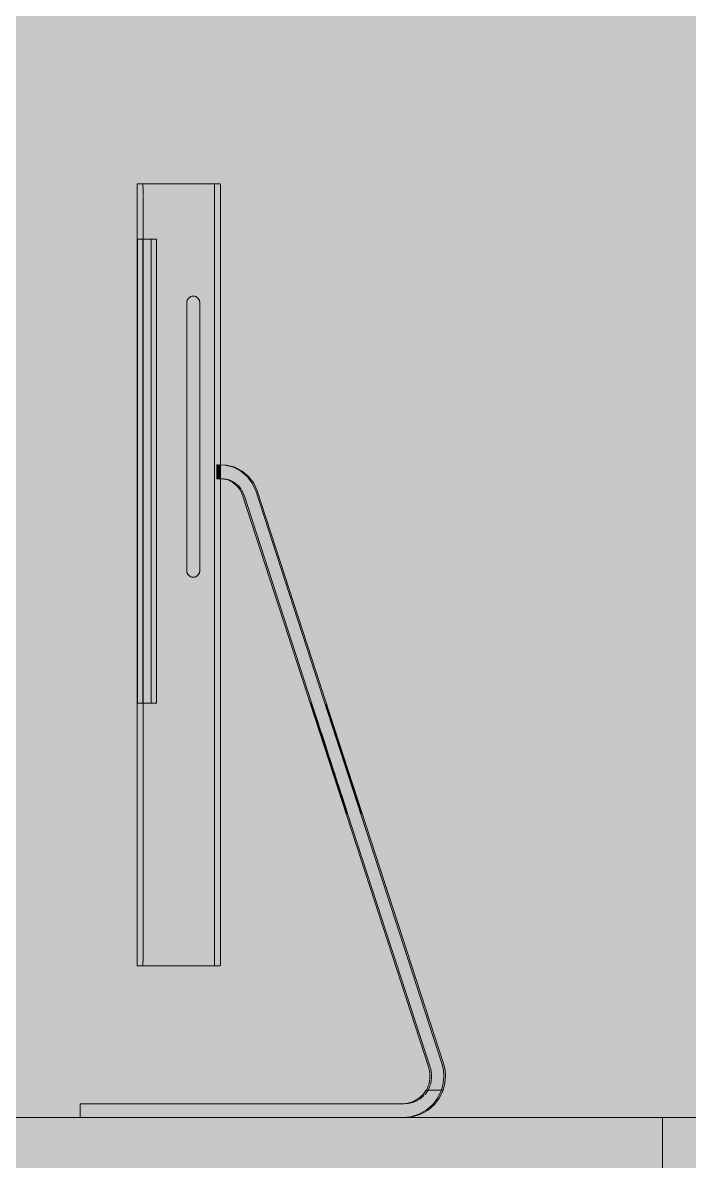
# Model space of a CAD drawing. Header units: millimetres. Extents: x 855 to 48623, y -2192 to 8255.
# Drawn here: x 22037 to 22343, y 4930 to 5453 of the extents above; entities that cross this region are included whole.
import ezdxf

# ---------------------------------------------------------------- set-up
doc = ezdxf.new("R2010")
doc.units = ezdxf.units.MM
doc.layers.add('A-WALL-PATT', color=7, linetype='Continuous', lineweight=9)
for name, color, linetype, lineweight, true_color, transparency in [('I-FURN-10', 7, 'Continuous', 9, 0xf9f9f9, 0.7), ('I-FURN-13', 7, 'Continuous', 9, 0x395f96, 0.7), ('I-FURN-5', 7, 'Continuous', 9, 0x7f7f7f, 0.7)]:
    doc.layers.add(name, color=color, linetype=linetype, lineweight=lineweight, true_color=true_color, transparency=transparency)
for name, color, linetype, lineweight, true_color in [('I-FURN-104', 7, 'Continuous', 9, 0xa3aebf), ('I-FURN-4', 7, 'Continuous', 9, 0xacacac), ('I-FURN-6', 7, 'Continuous', 9, 0xc0c0c0), ('I-FURN-7', 7, 'Continuous', 9, 0x9e9e9e), ('I-FURN-9', 7, 'Continuous', 9, 0xd1d1d1)]:
    doc.layers.add(name, color=color, linetype=linetype, lineweight=lineweight, true_color=true_color)

# ---------------------------------------------------------------- blocks, each defined once
blk = doc.blocks.new('Стол базовый прямоугольный - 1_2-26230909-Развертка 2_03-2')
at = {"layer": 'I-FURN-5'}
blk.add_hatch(color=256, dxfattribs=at).paths.add_polyline_path([(2860, 4910), (2900, 4910), (2900, 4950), (2300, 4950), (2300, 4910), (2810.43, 4910)])
at = {"layer": 'I-FURN-6'}
for q in [(2900, 4950), (2300, 4910)]:
    blk.add_line((2300, 4950), q, dxfattribs=at)
blk = doc.blocks.new('Стол базовый прямоугольный - 1_2-25479526-Развертка 2_03-2')
at = {"layer": 'I-FURN-5'}
blk.add_hatch(color=256, dxfattribs=at).paths.add_polyline_path([(1700, 4910), (2300, 4910), (2300, 4950), (1700, 4950)])
at = {"layer": 'I-FURN-6'}
for p in [(1700, 4950), (2300, 4910)]:
    blk.add_line(p, (2300, 4950), dxfattribs=at)
blk = doc.blocks.new('iMac_G5_Computer_17quot_Screen_Model_4681 - iMac_G5_Computer_17quot_Screen_Model_4681-V19-Развертка 2_03-2')
at = {"layer": 'I-FURN-10'}
for points in [[(2058.57, 5360.21), (2094.12, 5360.21), (2094.12, 5379.26), (2058.69, 5379.26), (2058.6, 5373.68), (2058.56, 5360.21)], [(2096.82, 5019.85), (2096.95, 5038.9), (2096.82, 5243.71), (2095.23, 5243.69), (2095.23, 5250.07), (2096.95, 5250.07), (2096.82, 5379.26), (2094.25, 5379.26), (2094.12, 5360.21), (2094.25, 5019.85)], [(2084.42, 5198.46), (2085.92, 5198.87), (2087.02, 5199.96), (2087.42, 5201.48), (2087.32, 5325.49), (2086.54, 5326.84), (2085.2, 5327.61), (2083.64, 5327.61), (2082.3, 5326.84), (2081.52, 5325.49), (2081.42, 5324.71), (2081.52, 5200.69), (2082.3, 5199.34), (2083.64, 5198.57)], [(2095.23, 5243.69), (2096.95, 5243.73), (2096.82, 5250.03), (2095.23, 5250.07), (2095.23, 5243.73)], [(2094.12, 5019.85), (2094.25, 5019.85), (2094.16, 5025.43), (2094.11, 5038.9), (2058.56, 5038.9), (2058.69, 5019.85), (2091.87, 5019.85)]]:
    blk.add_hatch(color=256, dxfattribs=at).paths.add_polyline_path(points)
h = blk.add_hatch(color=256, dxfattribs=at)
h.paths.add_polyline_path([(2058.57, 5038.9), (2094.12, 5038.9), (2094.12, 5360.21), (2058.56, 5360.21), (2058.56, 5038.9)])
h.paths.add_polyline_path([(2058.73, 5140.5), (2058.73, 5353.86), (2067.57, 5353.86), (2067.57, 5140.5), (2065.08, 5140.5)])
h.paths.add_polyline_path([(2084.42, 5198.46), (2082.92, 5198.87), (2081.82, 5199.96), (2081.42, 5201.46), (2081.52, 5325.49), (2082.3, 5326.84), (2083.64, 5327.61), (2085.2, 5327.61), (2086.54, 5326.84), (2087.32, 5325.49), (2087.42, 5324.71), (2087.21, 5200.69), (2087.02, 5199.96), (2085.92, 5198.87), (2085.2, 5198.57)])
at = {"layer": 'I-FURN-13'}
for points in [[(2065.08, 5140.5), (2065.08, 5353.86), (2058.73, 5353.86), (2058.73, 5140.5)], [(2067.57, 5140.5), (2067.57, 5353.86), (2065.08, 5353.86), (2065.08, 5140.5)]]:
    blk.add_hatch(color=256, dxfattribs=at).paths.add_polyline_path(points)
at = {"layer": 'I-FURN-5'}
for points in [[(2191.46, 4962.7), (2198.42, 4962.7), (2199.23, 4965.83), (2199.4, 4970.38), (2199.05, 4972.97), (2198.58, 4974.94), (2161.09, 5089.89), (2154.97, 5089.89), (2150.74, 5103.3), (2139.1, 5140.31), (2144.89, 5140.31), (2112.17, 5240.27), (2111.53, 5241.68), (2109.2, 5244.75), (2106.04, 5247.34), (2102.51, 5249.08), (2098.09, 5249.99), (2096.95, 5250.02), (2096.95, 5243.72), (2098.09, 5243.66), (2100.23, 5243.18), (2102.82, 5241.84), (2104.48, 5240.5), (2106.04, 5238.5), (2107.09, 5236.2), (2193.1, 4970.38), (2193.1, 4967.72), (2192.54, 4965.13)], [(2113.13, 5238.16), (2113.68, 5238.34), (2111.53, 5242.52), (2109.2, 5245.28), (2106.04, 5247.67), (2102.51, 5249.24), (2102.82, 5249), (2107.09, 5246.52), (2109.84, 5243.91), (2111.53, 5241.68), (2112.17, 5240.27)], [(2198.58, 4974.94), (2199.27, 4975.21), (2113.52, 5238.16), (2113.13, 5238.16), (2145.17, 5140.31), (2145.26, 5140.31), (2149.86, 5126.53), (2161.56, 5089.89), (2161.26, 5089.89), (2196.18, 4982.31)], [(2153.26, 5115.1), (2144.89, 5140.31), (2138.58, 5140.31), (2143.07, 5126.9), (2146.92, 5115.1), (2153.08, 5115.1)], [(2153.6, 5115.1), (2148.08, 5131.16), (2153.26, 5115.1)], [(2161.21, 5089.89), (2161.6, 5089.89), (2157.12, 5103.3), (2153.08, 5115.1), (2146.92, 5115.1), (2155.24, 5089.89), (2161.09, 5089.89)], [(2161.6, 5089.89), (2161.6, 5090.02), (2157.12, 5104.22), (2153.6, 5115.1), (2153.26, 5115.1), (2161.21, 5091.01)], [(2184.32, 4950.4), (2185.61, 4950.55), (2189.98, 4952.21), (2192.26, 4953.5), (2195.41, 4956.35), (2197.54, 4959.17), (2199.51, 4963.86), (2200.02, 4965.83), (2200.19, 4970.38), (2200.06, 4972.03), (2199.27, 4974.94), (2198.58, 4974.94), (2199.4, 4970.38), (2199.4, 4967.72), (2199.05, 4965.13), (2198.42, 4962.7), (2196.75, 4959.17), (2193.35, 4955.16), (2191.45, 4953.5), (2188.05, 4951.58), (2185.61, 4950.81)], [(2047.3, 4950), (2183.08, 4950.27), (2185.61, 4950.81), (2188.86, 4952.04), (2192.26, 4954.2), (2194.61, 4956.35), (2196.75, 4959.17), (2198.42, 4962.7), (2191.45, 4962.7), (2189.89, 4960.55), (2187.91, 4958.78), (2184.32, 4957.03), (2183.08, 4956.63), (2180.44, 4956.35), (2047.3, 4956.35), (2047.3, 4955.16)], [(2032.47, 4950), (2047.3, 4950), (2047.3, 4956.35), (2032.47, 4956.35), (2032.47, 4955.16)]]:
    blk.add_hatch(color=256, dxfattribs=at).paths.add_polyline_path(points)
at = {"layer": 'I-FURN-104'}
for p, q in [((2058.73, 5353.86), (2061.22, 5353.86)), ((2061.22, 5353.86), (2061.22, 5140.5)), ((2067.57, 5353.86), (2061.22, 5353.86)), ((2061.39, 5353.86), (2061.39, 5140.5)), ((2061.22, 5140.5), (2058.73, 5140.5)), ((2067.57, 5140.5), (2061.22, 5140.5))]:
    blk.add_line(p, q, dxfattribs=at)
at = {"layer": 'I-FURN-4'}
for p, q in [((2081.42, 5201.46), (2081.42, 5324.71)), ((2087.42, 5324.71), (2087.42, 5201.46)), ((2095.84, 5250.06), (2095.84, 5243.7)), ((2096.95, 5243.72), (2096.95, 5250.02)), ((2099.7, 5249.96), (2099.09, 5250.04)), ((2095.84, 5243.69), (2095.23, 5243.69)), ((2102.7, 5242.35), (2103.14, 5242.09)), ((2103.14, 5242.09), (2104.63, 5240.96)), ((2104.81, 5240.8), (2105.11, 5240.5)), ((2105.11, 5240.5), (2106.33, 5239.02)), ((2106.67, 5238.5), (2107.66, 5236.38)), ((2107.72, 5236.2), (2138.9, 5140.31)), ((2143.07, 5126.9), (2141.41, 5131.94)), ((2142.77, 5126.9), (2144.61, 5121.18)), ((2144.94, 5121.18), (2143.07, 5126.9)), ((2144.61, 5121.18), (2146.58, 5115.1)), ((2146.92, 5115.1), (2144.94, 5121.18)), ((2148.89, 5109.02), (2146.92, 5115.1)), ((2150.74, 5103.3), (2148.89, 5109.02)), ((2155.01, 5089.7), (2154.97, 5089.89)), ((2155.3, 5089.89), (2193.25, 4973.2)), ((2193.35, 4972.87), (2193.85, 4970.58)), ((2193.85, 4967.49), (2193.35, 4965.21)), ((2193.89, 4970.22), (2193.89, 4967.88)), ((2192.25, 4962.7), (2190.7, 4960.55)), ((2198.42, 4962.7), (2191.46, 4962.7)), ((2193.22, 4964.84), (2192.24, 4962.7)), ((2198.42, 4962.7), (2198.42, 4962.7)), ((2185.73, 4957.16), (2183.91, 4956.63)), ((2188.73, 4958.78), (2188.4, 4958.55)), ((2190.3, 4960.13), (2188.73, 4958.78)), ((2033.45, 4956.35), (2032.47, 4956.35)), ((2033.86, 4956.35), (2033.45, 4956.35)), ((2045.29, 4956.35), (2033.95, 4956.35)), ((2048.44, 4956.35), (2045.29, 4956.35)), ((2181.27, 4956.35), (2048.44, 4956.35)), ((2183.11, 4956.48), (2181.27, 4956.35)), ((2183.91, 4956.63), (2183.17, 4956.49)), ((2032.85, 4950), (2032.47, 4950)), ((2033.98, 4950), (2032.85, 4950)), ((2035.81, 4950), (2033.98, 4950)), ((2038.21, 4950), (2035.81, 4950)), ((2041.05, 4950), (2038.21, 4950)), ((2044.14, 4950), (2041.05, 4950)), ((2047.3, 4950), (2044.14, 4950)), ((2180.44, 4950), (2047.3, 4950)), ((2180.44, 4950), (2181.27, 4950)), ((2180.44, 4950), (2181.27, 4950))]:
    blk.add_line(p, q, dxfattribs=at)
at = {"layer": 'I-FURN-4', "flags": 128}
for points in [[(2095.84, 5243.69), (2098.38, 5243.73), (2100.22, 5243.38)], [(2100.3, 5243.36), (2100.85, 5243.18), (2102.55, 5242.43)], [(2138.5, 5140.5), (2138.54, 5140.31), (2138.98, 5138.85)], [(2139.1, 5138.85), (2138.58, 5140.31), (2138.5, 5140.5)], [(2138.98, 5138.85), (2139.87, 5136), (2141.15, 5131.94), (2142.77, 5126.9)], [(2141.41, 5131.94), (2140.06, 5136), (2139.1, 5138.85)], [(2146.58, 5115.1), (2148.56, 5109.02), (2150.44, 5103.3), (2152.1, 5098.26)], [(2153.64, 5094.2), (2152.35, 5098.26), (2150.74, 5103.3)], [(2152.1, 5098.26), (2153.45, 5094.2), (2154.41, 5091.35)], [(2154.97, 5089.89), (2154.53, 5091.35), (2153.64, 5094.2)], [(2154.41, 5091.35), (2154.93, 5089.89), (2155.01, 5089.7)], [(2188.17, 4958.39), (2186.43, 4957.45), (2185.89, 4957.22)]]:
    blk.add_lwpolyline(points, dxfattribs=at)
at = {"layer": 'I-FURN-4'}
for centre, start_param, end_param in [((2084.42, 5324.71), 0.785398, 1.570796), ((2084.42, 5324.71), 5.761133, 6.021386), ((2084.42, 5324.71), 5.499588, 5.759587), ((2084.42, 5324.71), 4.712389, 4.974188), ((2084.42, 5201.46), 1.570796, 2.094395), ((2084.42, 5201.46), 2.094395, 2.356194), ((2084.42, 5201.46), 2.356194, 2.616194), ((2084.42, 5201.46), 2.617994, 2.878247), ((2084.42, 5201.46), 2.879793, 3.140152), ((2084.42, 5201.46), 3.141593, 3.401951), ((2084.42, 5201.46), 3.403392, 3.663645), ((2084.42, 5201.46), 3.665191, 3.92519), ((2084.42, 5201.46), 3.926991, 4.18879)]:
    blk.add_ellipse(centre, major_axis=(0, 3), ratio=0.999978, start_param=start_param, end_param=end_param, dxfattribs=at)
at = {"layer": 'I-FURN-6'}
for p, q in [((2094.25, 5379.26), (2058.69, 5379.26)), ((2096.82, 5379.26), (2094.25, 5379.26)), ((2058.56, 5038.9), (2058.56, 5360.21)), ((2094.12, 5360.21), (2094.12, 5038.9)), ((2096.95, 5250.02), (2096.95, 5360.21)), ((2081.42, 5324.71), (2081.42, 5201.46)), ((2084.42, 5327.71), (2084.42, 5327.71)), ((2087.42, 5201.46), (2087.42, 5324.71)), ((2095.84, 5250.07), (2095.23, 5250.07)), ((2095.23, 5243.69), (2095.23, 5250.07)), ((2099.09, 5250.04), (2095.84, 5250.07)), ((2097.27, 5250.13), (2096.66, 5250.13)), ((2096.95, 5038.9), (2096.95, 5243.72)), ((2192.54, 4972.97), (2107.09, 5236.2)), ((2113.13, 5238.16), (2198.58, 4974.94)), ((2199.36, 4974.94), (2113.77, 5238.16)), ((2084.42, 5198.46), (2084.42, 5198.46)), ((2058.69, 5019.85), (2094.25, 5019.85)), ((2094.25, 5019.85), (2096.82, 5019.85)), ((2198.42, 4962.7), (2191.45, 4962.7)), ((2032.47, 4956.35), (2032.47, 4950)), ((2032.47, 4956.35), (2047.3, 4956.35)), ((2047.3, 4956.35), (2180.44, 4956.35))]:
    blk.add_line(p, q, dxfattribs=at)
at = {"layer": 'I-FURN-6', "flags": 128}
for points in [[(2095.23, 5250.07), (2099.09, 5249.96), (2102.82, 5249), (2106.25, 5247.23), (2109.2, 5244.75), (2111.53, 5241.68), (2113.13, 5238.16)], [(2113.77, 5238.16), (2112.17, 5241.68), (2109.84, 5244.75), (2106.88, 5247.23), (2103.44, 5249), (2099.7, 5249.96)], [(2107.09, 5236.2), (2106.04, 5238.5), (2104.48, 5240.5), (2102.51, 5242.09), (2100.23, 5243.18), (2097.76, 5243.73), (2095.23, 5243.69)], [(2153.26, 5115.1), (2151.29, 5121.18), (2149.45, 5126.9), (2147.83, 5131.94), (2146.54, 5136), (2145.65, 5138.85), (2145.22, 5140.31), (2145.26, 5140.31), (2145.77, 5138.85), (2146.73, 5136), (2148.08, 5131.94), (2149.74, 5126.9), (2151.62, 5121.18), (2153.6, 5115.1)], [(2153.6, 5115.1), (2155.57, 5109.02), (2157.41, 5103.3), (2159.03, 5098.26), (2160.32, 5094.2), (2161.21, 5091.35), (2161.64, 5089.89), (2161.6, 5089.89), (2161.09, 5091.35), (2160.13, 5094.2), (2158.78, 5098.26), (2157.12, 5103.3), (2155.24, 5109.02), (2153.26, 5115.1)], [(2191.46, 4962.7), (2192.54, 4965.13), (2193.1, 4967.72), (2193.1, 4970.38), (2192.54, 4972.97)], [(2198.58, 4974.94), (2199.27, 4972.03), (2199.51, 4969.05)], [(2200.3, 4969.05), (2200.06, 4972.03), (2199.36, 4974.94)], [(2199.51, 4969.05), (2199.23, 4965.83), (2198.42, 4962.7)], [(2199.21, 4962.7), (2200.02, 4965.83), (2200.3, 4969.05)], [(2198.42, 4962.7), (2196.75, 4959.17), (2194.39, 4956.06), (2191.45, 4953.5), (2188.05, 4951.58), (2184.32, 4950.4), (2180.44, 4950)], [(2180.44, 4956.35), (2183.08, 4956.63), (2185.61, 4957.45), (2187.91, 4958.78), (2189.89, 4960.55), (2191.45, 4962.7)], [(2181.27, 4950), (2185.15, 4950.4), (2188.86, 4951.58), (2192.26, 4953.5), (2195.19, 4956.06), (2197.54, 4959.17), (2199.21, 4962.7)]]:
    blk.add_lwpolyline(points, dxfattribs=at)
at = {"layer": 'I-FURN-6'}
for centre, major_axis, ratio, start_param, end_param in [((2058.69, 5360.21), (0, 19.05), 0.006622, 0, 1.570796), ((2094.25, 5360.21), (0, 19.05), 0.006622, 0, 1.570796), ((2096.82, 5360.21), (0, 19.05), 0.006622, 4.712389, 6.283185), ((2084.42, 5324.71), (0, 3), 0.999978, 0, 1.570796), ((2084.42, 5324.71), (0, 3), 0.999978, 0, 0.785398), ((2084.42, 5324.71), (0, 3), 0.999978, 4.712389, 6.283185), ((2084.42, 5324.71), (0, 3), 0.999978, 6.021386, 6.283185), ((2084.42, 5324.71), (0, 3), 0.999978, 4.974188, 5.497787), ((2084.42, 5201.46), (0, 3), 0.999978, 1.570796, 3.141593), ((2084.42, 5201.46), (0, 3), 0.999978, 3.141593, 4.712389), ((2084.42, 5201.46), (0, 3), 0.999978, 4.18879, 4.712389), ((2058.69, 5038.9), (0, 19.05), 0.006622, 1.570796, 3.141593), ((2094.25, 5038.9), (0, 19.05), 0.006622, 1.570796, 3.141593), ((2096.82, 5038.9), (0, 19.05), 0.006622, 3.141593, 4.712389)]:
    blk.add_ellipse(centre, major_axis=major_axis, ratio=ratio, start_param=start_param, end_param=end_param, dxfattribs=at)
at = {"layer": 'I-FURN-7'}
for p, q in [((2138.9, 5140.31), (2139.36, 5138.91)), ((2139.38, 5138.85), (2140.27, 5136.11)), ((2140.3, 5136), (2141.58, 5132.08)), ((2141.62, 5131.94), (2143.21, 5127.05)), ((2143.26, 5126.9), (2145.07, 5121.34)), ((2145.13, 5121.18), (2147.05, 5115.26)), ((2147.1, 5115.1), (2149.02, 5109.19)), ((2149.08, 5109.02), (2150.88, 5103.47)), ((2150.94, 5103.3), (2152.52, 5098.43)), ((2152.58, 5098.26), (2153.85, 5094.35)), ((2153.9, 5094.2), (2154.78, 5091.48)), ((2154.82, 5091.35), (2155.28, 5089.96)), ((2191.45, 4962.7), (2191.46, 4962.7)), ((2192.24, 4962.7), (2192.25, 4962.7)), ((2192.24, 4962.7), (2198.42, 4962.7)), ((2192.25, 4962.7), (2198.42, 4962.7)), ((2198.42, 4962.7), (2199.21, 4962.7)), ((2198.42, 4962.7), (2199.21, 4962.7)), ((2199.21, 4962.7), (2199.21, 4962.7)), ((2033.45, 4950), (2032.47, 4950)), ((2033.45, 4950), (2033.86, 4950)), ((2033.95, 4950), (2048.44, 4950)), ((2048.44, 4950), (2180.44, 4950))]:
    blk.add_line(p, q, dxfattribs=at)
at = {"layer": 'I-FURN-9'}
for p, q in [((2058.69, 5379.26), (2061.26, 5379.26)), ((2061.39, 5360.21), (2061.39, 5353.86)), ((2058.73, 5140.5), (2058.73, 5353.86)), ((2058.73, 5353.86), (2065.08, 5353.86)), ((2065.08, 5353.86), (2065.08, 5140.5)), ((2067.57, 5353.86), (2065.08, 5353.86)), ((2067.57, 5140.5), (2067.57, 5353.86)), ((2065.08, 5140.5), (2058.73, 5140.5)), ((2061.39, 5140.5), (2061.39, 5038.9)), ((2065.08, 5140.5), (2067.57, 5140.5)), ((2061.26, 5019.85), (2058.69, 5019.85))]:
    blk.add_line(p, q, dxfattribs=at)
for centre, start_param, end_param in [((2061.26, 5360.21), 6.040777, 6.283185), ((2061.26, 5360.21), 5.779427, 6.021386), ((2061.26, 5360.21), 5.518017, 5.759587), ((2061.26, 5360.21), 4.974188, 5.497787), ((2061.26, 5360.21), 4.712389, 4.974188), ((2061.26, 5038.9), 4.18879, 4.712389), ((2061.26, 5038.9), 3.685095, 4.18879), ((2061.26, 5038.9), 3.160573, 3.403392), ((2061.26, 5038.9), 3.422852, 3.665191)]:
    blk.add_ellipse(centre, major_axis=(0, 19.05), ratio=0.006622, start_param=start_param, end_param=end_param, dxfattribs=at)

msp = doc.modelspace()

# ---------------------------------------------------------------- hatches: boundary and pattern name
at = {"layer": 'A-WALL-PATT'}
h = msp.add_hatch(color=256, dxfattribs=at)
h.paths.add_polyline_path([(25764.77, 5379.26), (25764.77, 5379.31), (25763.98, 5498.17)])
h.paths.add_polyline_path([(26211.26, 4250), (26211.26, 6000), (27110.26, 6000), (27110.26, 7600), (20552.26, 7600), (20552.26, 4250), (21731.26, 4250), (21731.26, 4950), (21802.98, 4950), (21802.98, 4953.17), (21799.83, 4953.17), (21800.05, 4966.03), (21802.17, 4970.24), (21803.14, 4971.49), (21808.06, 4974.52), (21810.41, 4975.23), (21817.14, 4975.4), (21874.36, 4975.4), (21874.61, 4975.97), (21915.37, 4979.87), (21934.36, 4982.69), (21949.23, 4985.08), (21950.08, 4985.08), (21950.33, 4985.62), (21967.62, 4989.15), (21967.89, 4989.15), (21969.13, 4989.15), (21969.25, 4982.72), (21981.93, 4986.01), (21982.18, 4993.74), (21999.75, 4996.24), (22000.25, 4996.24), (22000.43, 4990.28), (22001.31, 4990.17), (22002.8, 4989.9), (22003.81, 4988.8), (22004.13, 4987.73), (22006.52, 4950.38), (22006.17, 4950.1), (22003.62, 4950.38), (22003.27, 4950.35), (22003.27, 4950), (22063.73, 4950), (22063.73, 4956.35), (22214.34, 4956.63), (22216.87, 4957.45), (22219.61, 4959.17), (22221.15, 4960.55), (22222.72, 4962.7), (22223.95, 4965.83), (22224.35, 4969.05), (22224.35, 4970.38), (22223.17, 4974.94), (22138.35, 5236.2), (22137.3, 5238.5), (22135.74, 5240.5), (22133.77, 5242.09), (22130.34, 5243.44), (22128.21, 5243.69), (22128.08, 5019.85), (22089.95, 5019.85), (22089.86, 5025.43), (22089.82, 5063.76), (22089.95, 5379.26), (22128.08, 5379.26), (22128.21, 5360.21), (22128.21, 5250.02), (22131.49, 5249.83), (22135.74, 5248.46), (22138.35, 5247.05), (22141.1, 5244.75), (22143.66, 5241.16), (22145.03, 5238.16), (22231.32, 4972.03), (22231.44, 4967.72), (22231.28, 4965.83), (22230.47, 4962.7), (22228.01, 4958.12), (22225.41, 4955.16), (22222.71, 4953.04), (22219.31, 4951.32), (22215.58, 4950.4), (22214.34, 4950), (22429.55, 4950.27), (22427.03, 4950.81), (22424.6, 4951.58), (22421.2, 4953.5), (22418.05, 4956.35), (22415.92, 4959.17), (22414.25, 4962.71), (22413.44, 4965.83), (22413.27, 4970.38), (22413.62, 4972.97), (22414.09, 4974.94), (22499.69, 5238.16), (22501.29, 5241.68), (22503.62, 5244.75), (22506.79, 5247.34), (22510.62, 5249.16), (22513.75, 5249.96), (22516.51, 5250.07), (22516.63, 5379.26), (22554.77, 5379.26), (22554.89, 5353.86), (22554.77, 5019.85), (22516.63, 5019.85), (22516.54, 5025.43), (22516.51, 5063.76), (22516.51, 5243.71), (22514.91, 5243.69), (22512.61, 5242.89), (22510.01, 5241.34), (22508.35, 5239.69), (22507.42, 5238.5), (22505.74, 5234.26), (22420.36, 4970.38), (22420.36, 4967.72), (22421.22, 4964.44), (22422.76, 4961.65), (22423.57, 4960.55), (22425.55, 4958.78), (22428.31, 4957.3), (22430.37, 4956.54), (22432.19, 4956.35), (22580.98, 4956.35), (22580.98, 4950), (22638.98, 4950), (22638, 4950.78), (22640.59, 4987.73), (22641.4, 4989.5), (22642.52, 4990.17), (22644.47, 4990.28), (22644.73, 4996.24), (22646.66, 4996.22), (22646.66, 4996.24), (22662.79, 4993.7), (22662.95, 4985.78), (22675.46, 4982.72), (22675.74, 4989.15), (22677.02, 4989.15), (22678.28, 4989.15), (22694.64, 4985.56), (22694.87, 4985.08), (22696.58, 4985.04), (22696.83, 4985.08), (22715.95, 4981.74), (22735.06, 4979.2), (22770.36, 4975.95), (22770.36, 4975.4), (22834.91, 4975.12), (22837.98, 4973.97), (22840.7, 4972.21), (22842.2, 4970.69), (22843.44, 4968.73), (22844.66, 4966.03), (22844.89, 4962.58), (22844.84, 4953.17), (22841.69, 4953.17), (22841.69, 4950), (22931.26, 4950), (22931.26, 4250), (24891.26, 4250), (24891.26, 4950), (24987.98, 4950), (24987.98, 4953.17), (24984.83, 4953.17), (24985.05, 4966.03), (24987.17, 4970.24), (24988.82, 4971.95), (24993.06, 4974.52), (24995.41, 4975.23), (25002.14, 4975.4), (25059.36, 4975.4), (25059.61, 4975.97), (25100.37, 4979.87), (25120.28, 4982.85), (25134.23, 4985.08), (25135.08, 4985.08), (25135.33, 4985.62), (25152.62, 4989.15), (25152.89, 4989.15), (25154.13, 4989.15), (25154.25, 4982.72), (25166.93, 4986.01), (25167.18, 4993.74), (25184.75, 4996.24), (25185.25, 4996.24), (25185.36, 4990.28), (25186.31, 4990.17), (25187.8, 4989.9), (25188.81, 4988.8), (25189.13, 4987.73), (25191.52, 4950.38), (25191.17, 4950.1), (25188.62, 4950.38), (25188.27, 4950.35), (25188.27, 4950), (25248.73, 4950), (25248.73, 4956.35), (25399.34, 4956.63), (25401.87, 4957.45), (25404.61, 4959.17), (25406.15, 4960.55), (25407.72, 4962.7), (25408.95, 4965.83), (25409.35, 4969.05), (25409.35, 4970.38), (25408.17, 4974.94), (25323.35, 5236.2), (25322.3, 5238.5), (25320.74, 5240.5), (25318.77, 5242.09), (25315.34, 5243.44), (25313.21, 5243.69), (25313.08, 5019.85), (25274.95, 5019.85), (25274.86, 5025.43), (25274.82, 5063.76), (25274.95, 5379.26), (25313.08, 5379.26), (25313.21, 5360.21), (25313.21, 5250.02), (25316.49, 5249.83), (25320.74, 5248.46), (25323.35, 5247.05), (25326.55, 5244.15), (25328.66, 5241.16), (25330.03, 5238.16), (25416.32, 4972.03), (25416.44, 4967.72), (25416.28, 4965.83), (25415.47, 4962.7), (25413, 4958.11), (25410.41, 4955.16), (25407.71, 4953.04), (25404.31, 4951.32), (25400.58, 4950.4), (25399.34, 4950), (25639.55, 4950.27), (25637.03, 4950.81), (25634.6, 4951.58), (25631.2, 4953.5), (25628.27, 4956.06), (25625.92, 4959.17), (25624.25, 4962.71), (25623.44, 4965.83), (25623.27, 4970.38), (25623.62, 4972.97), (25624.09, 4974.94), (25709.69, 5238.16), (25711.29, 5241.68), (25713.62, 5244.75), (25716.79, 5247.34), (25720.62, 5249.16), (25723.75, 5249.96), (25726.51, 5250.07), (25726.63, 5379.26), (25764.77, 5379.26), (25764.89, 5353.86), (25764.77, 5019.85), (25726.63, 5019.85), (25726.54, 5025.43), (25726.51, 5072.78), (25726.51, 5243.71), (25724.91, 5243.69), (25722.61, 5242.89), (25720.01, 5241.34), (25718.35, 5239.69), (25717.42, 5238.5), (25715.74, 5234.26), (25630.36, 4970.38), (25630.36, 4967.72), (25631.22, 4964.44), (25632.76, 4961.65), (25633.57, 4960.55), (25635.96, 4958.54), (25638.31, 4957.3), (25640.37, 4956.54), (25642.19, 4956.35), (25790.98, 4956.35), (25790.98, 4950), (25848.98, 4950), (25848, 4950.78), (25850.59, 4987.73), (25851.4, 4989.5), (25852.52, 4990.17), (25854.47, 4990.28), (25854.73, 4996.24), (25856.66, 4996.22), (25856.66, 4996.24), (25872.79, 4993.7), (25872.95, 4985.78), (25885.46, 4982.72), (25885.74, 4989.15), (25887.02, 4989.15), (25888.28, 4989.15), (25904.64, 4985.56), (25904.87, 4985.08), (25906.58, 4985.04), (25906.83, 4985.08), (25925.95, 4981.74), (25945.36, 4979.17), (25980.36, 4975.95), (25980.36, 4975.4), (26044.91, 4975.12), (26047.98, 4973.97), (26050.7, 4972.21), (26052.2, 4970.69), (26053.14, 4969.4), (26054.66, 4966.03), (26054.89, 4962.58), (26054.84, 4953.17), (26051.69, 4953.17), (26051.69, 4950), (26091.26, 4950), (26091.26, 4250), (26196.26, 4250)])
h.paths.add_polyline_path([(22180.92, 4250), (22291.26, 4250), (22291.26, 4910), (21771.26, 4910), (21771.26, 4250)])
h.paths.add_polyline_path([(22371.26, 4250), (22891.26, 4250), (22891.26, 4910), (22371.26, 4910), (22371.26, 4303.55)])
h.paths.add_polyline_path([(24931.26, 4250), (25451.26, 4250), (25451.26, 4910), (24931.26, 4910), (24931.26, 4369.54)])
h.paths.add_polyline_path([(25531.26, 4250), (26051.26, 4250), (26051.26, 4910), (25531.26, 4910), (25531.26, 4290.07)])
h.paths.add_polyline_path([(22593.46, 4459), (22505.7, 4459), (22505.7, 4541), (22658.7, 4541), (22658.7, 4459), (22642.2, 4459)])
h.paths.add_polyline_path([(25171.85, 4459), (25123.08, 4459), (25123.08, 4541), (25276.08, 4541), (25276.08, 4459), (25188.58, 4459)])
h.paths.add_polyline_path([(21962.2, 4459), (21945.7, 4459), (21945.7, 4541), (22098.7, 4541), (22098.7, 4459), (21974.64, 4459)])
h.paths.add_polyline_path([(25819.96, 4459), (25683.46, 4459), (25683.46, 4541), (25836.46, 4541), (25836.46, 4459)])
h.paths.add_polyline_path([(25225.58, 4497.5), (25226.83, 4497.83), (25227.75, 4498.75), (25228.08, 4500), (25227.75, 4501.25), (25226.83, 4502.17), (25225.58, 4502.5), (25224.33, 4502.17), (25223.41, 4501.24), (25223.08, 4500), (25223.42, 4498.75), (25224.33, 4497.83), (25224.93, 4497.59)])
h.paths.add_polyline_path([(25714.96, 4497.5), (25716.21, 4497.83), (25717.12, 4498.75), (25717.46, 4500), (25717.12, 4501.25), (25716.21, 4502.17), (25714.96, 4502.5), (25713.71, 4502.17), (25712.79, 4501.25), (25712.46, 4500), (25712.79, 4498.75), (25713.71, 4497.83), (25714.31, 4497.59)])
h.paths.add_polyline_path([(25244.58, 4497.5), (25245.83, 4497.83), (25246.75, 4498.75), (25247.08, 4500), (25246.75, 4501.25), (25245.83, 4502.17), (25244.58, 4502.5), (25243.33, 4502.17), (25242.42, 4501.25), (25242.08, 4500), (25242.42, 4498.75), (25243.33, 4497.83), (25243.93, 4497.59)])
h.paths.add_polyline_path([(22608.2, 4497.5), (22609.45, 4497.83), (22610.36, 4498.75), (22610.7, 4500), (22610.36, 4501.25), (22609.45, 4502.17), (22608.2, 4502.5), (22606.95, 4502.17), (22606.03, 4501.25), (22605.7, 4500), (22606.03, 4498.75), (22606.95, 4497.83), (22607.55, 4497.59)])
h.paths.add_polyline_path([(25154.58, 4497.5), (25155.83, 4497.83), (25156.75, 4498.75), (25157.08, 4500), (25156.75, 4501.25), (25155.83, 4502.17), (25154.58, 4502.5), (25153.33, 4502.17), (25152.42, 4501.25), (25152.08, 4500), (25152.42, 4498.75), (25153.33, 4497.83), (25153.93, 4497.59)])
h.paths.add_polyline_path([(22067.2, 4497.5), (22068.45, 4497.83), (22069.36, 4498.75), (22069.7, 4500), (22069.36, 4501.25), (22068.45, 4502.17), (22067.2, 4502.5), (22065.95, 4502.17), (22065.03, 4501.25), (22064.7, 4500), (22065.03, 4498.75), (22065.95, 4497.83), (22066.55, 4497.59)])
h.paths.add_polyline_path([(22556.2, 4497.5), (22557.45, 4497.83), (22558.36, 4498.75), (22558.7, 4500), (22558.36, 4501.25), (22557.45, 4502.17), (22556.2, 4502.5), (22554.95, 4502.17), (22554.03, 4501.25), (22553.7, 4500), (22554.03, 4498.75), (22554.95, 4497.83), (22555.55, 4497.59)])
h.paths.add_polyline_path([(21996.2, 4497.5), (21997.45, 4497.83), (21998.36, 4498.75), (21998.7, 4500), (21998.36, 4501.25), (21997.45, 4502.17), (21996.2, 4502.5), (21994.95, 4502.17), (21994.03, 4501.25), (21993.7, 4500), (21994.03, 4498.75), (21994.95, 4497.83), (21995.55, 4497.59)])
h.paths.add_polyline_path([(22537.2, 4497.5), (22538.45, 4497.83), (22539.36, 4498.75), (22539.7, 4500), (22539.36, 4501.25), (22538.45, 4502.17), (22537.2, 4502.5), (22535.95, 4502.17), (22535.03, 4501.25), (22534.7, 4500), (22535.03, 4498.75), (22535.95, 4497.83), (22536.55, 4497.59)])
h.paths.add_polyline_path([(21977.2, 4497.5), (21978.45, 4497.83), (21979.36, 4498.75), (21979.7, 4500), (21979.36, 4501.25), (21978.45, 4502.17), (21977.2, 4502.5), (21975.95, 4502.17), (21975.03, 4501.25), (21974.7, 4500), (21975.03, 4498.75), (21975.95, 4497.83), (21976.55, 4497.59)])
h.paths.add_polyline_path([(25733.96, 4497.5), (25735.21, 4497.83), (25736.12, 4498.75), (25736.46, 4500), (25736.12, 4501.25), (25735.21, 4502.17), (25733.96, 4502.5), (25732.71, 4502.17), (25731.79, 4501.25), (25731.46, 4500), (25731.79, 4498.75), (25732.71, 4497.83), (25733.31, 4497.59)])
h.paths.add_polyline_path([(22627.2, 4497.5), (22628.45, 4497.83), (22629.36, 4498.75), (22629.7, 4500), (22629.36, 4501.25), (22628.45, 4502.17), (22627.2, 4502.5), (22625.95, 4502.17), (22625.03, 4501.25), (22624.7, 4500), (22625.03, 4498.75), (22625.95, 4497.83), (22626.55, 4497.59)])
h.paths.add_polyline_path([(22048.2, 4497.5), (22049.45, 4497.83), (22050.36, 4498.75), (22050.7, 4500), (22050.36, 4501.25), (22049.45, 4502.17), (22048.2, 4502.5), (22046.95, 4502.17), (22046.03, 4501.25), (22045.7, 4500), (22046.03, 4498.75), (22046.95, 4497.83), (22047.55, 4497.59)])
h.paths.add_polyline_path([(25173.58, 4497.5), (25174.83, 4497.83), (25175.75, 4498.75), (25176.08, 4500), (25175.75, 4501.25), (25174.83, 4502.17), (25173.58, 4502.5), (25172.33, 4502.17), (25171.42, 4501.25), (25171.08, 4500), (25171.42, 4498.75), (25172.33, 4497.83), (25172.93, 4497.59)])
h.paths.add_polyline_path([(25804.96, 4497.5), (25806.21, 4497.83), (25807.12, 4498.75), (25807.46, 4500), (25807.12, 4501.25), (25806.21, 4502.17), (25804.96, 4502.5), (25803.71, 4502.17), (25802.79, 4501.25), (25802.46, 4500), (25802.79, 4498.75), (25803.71, 4497.83), (25804.31, 4497.59)])
h.paths.add_polyline_path([(25785.96, 4497.5), (25787.21, 4497.83), (25788.12, 4498.75), (25788.46, 4500), (25788.12, 4501.25), (25787.21, 4502.17), (25785.96, 4502.5), (25784.71, 4502.17), (25783.79, 4501.25), (25783.46, 4500), (25783.79, 4498.75), (25784.71, 4497.83), (25785.31, 4497.59)])
h.paths.add_polyline_path([(25885.46, 4982.47), (25885.46, 4982.48), (25885.12, 4982.55)])
h.paths.add_polyline_path([(22675.46, 4982.47), (22675.46, 4982.48), (22675.12, 4982.55)])
h.paths.add_polyline_path([(25885.46, 4982.57), (25885.27, 4982.63), (25885.25, 4982.63)])
h.paths.add_polyline_path([(22675.46, 4982.57), (22675.27, 4982.63), (22675.25, 4982.63)])

# ---------------------------------------------------------------- block references
at = {"layer": 'I-FURN-4'}
for name in ['iMac_G5_Computer_17quot_Screen_Model_4681 - iMac_G5_Computer_17quot_Screen_Model_4681-V19-Развертка 2_03-2', 'Стол базовый прямоугольный - 1_2-25479526-Развертка 2_03-2', 'Стол базовый прямоугольный - 1_2-26230909-Развертка 2_03-2']:
    msp.add_blockref(name, (20031.26, 0), dxfattribs=at)

doc.saveas('drawing.dxf')
